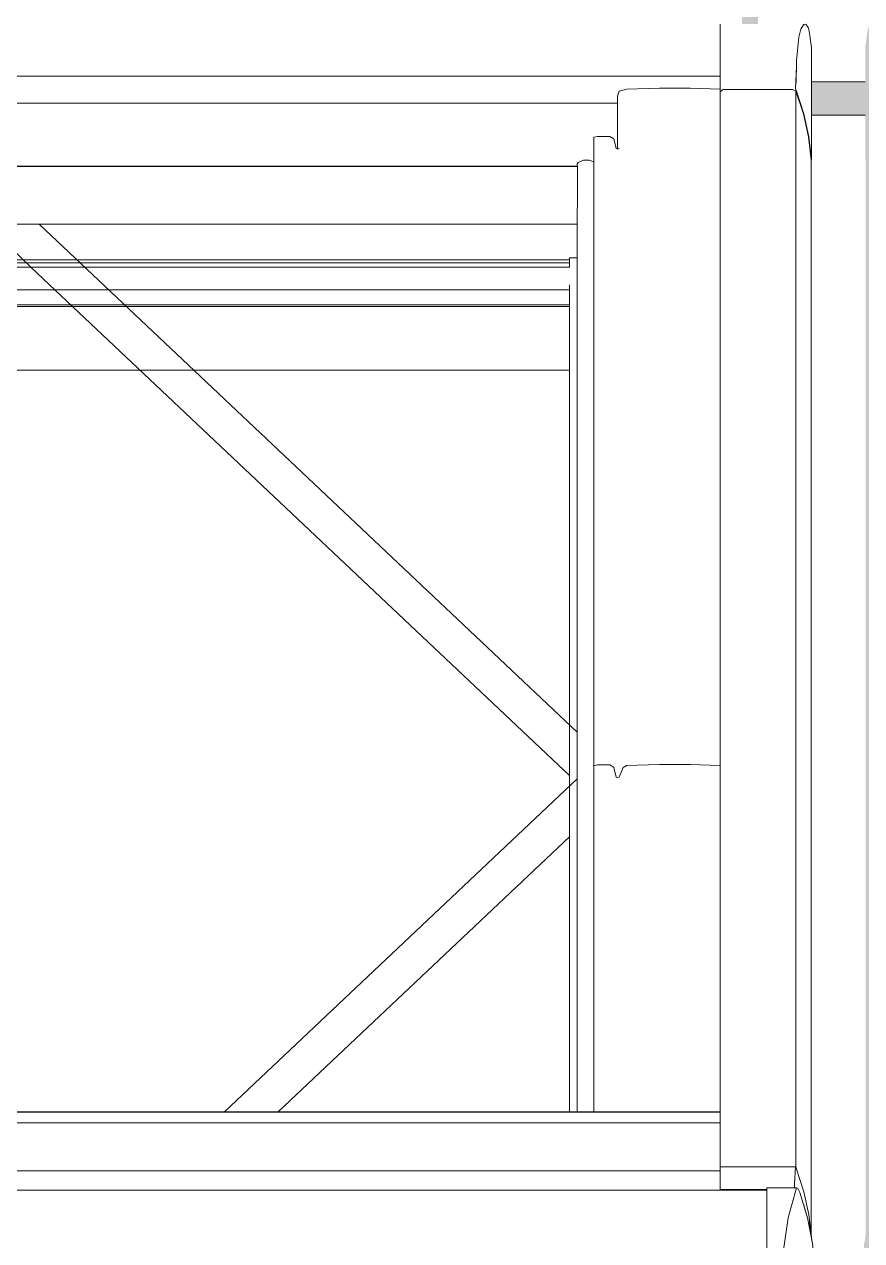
# Model space of a CAD drawing. Header units: metres. Extents: x -208 to 1512, y -277 to 123.
# Drawn here: x 838.967 to 839.411, y -3.63 to -2.984 of the extents above; entities that cross this region are included whole.
import ezdxf

# ---------------------------------------------------------------- set-up
doc = ezdxf.new("R2010")
doc.units = ezdxf.units.M
doc.header["$MEASUREMENT"] = 0
doc.linetypes.add('Wipeout_Contour', pattern=[1, 0, -1])
doc.layers.add('325 Dachfenster', color=7, linetype='Continuous')
doc.layers.add('918 Lageplan Beschriftung.x', color=7, linetype='Continuous')

# ---------------------------------------------------------------- blocks, each defined once
blk = doc.blocks.new('VELUX SlopeRoofBundle[40]_5', base_point=(825.25728, 0))
at = {"color": 254, "linetype": 'Wipeout_Contour', "lineweight": 0, "ltscale": 6711.715811}
blk.add_wipeout([(838.56987, -2.95926), (838.57025, -2.98422), (838.58193, -2.98422), (838.58193, -3.01187), (839.33633, -3.01187), (839.33633, -2.98422), (839.34801, -2.98422), (839.34839, -2.95926)], dxfattribs=at).dxf.layer = '325 Dachfenster'
at = {"color": 254, "linetype": 'Wipeout_Contour', "lineweight": 0, "ltscale": 3357.590188}
blk.add_wipeout([(839.38483, -3.01541), (839.39913, -3.01541), (839.39913, -3.01484), (839.38483, -3.01484)], dxfattribs=at).dxf.layer = '325 Dachfenster'
at = {"color": 254, "linetype": 'Wipeout_Contour', "lineweight": 0, "ltscale": 6715.728384}
blk.add_wipeout([(839.26103, -3.05769), (839.26053, -3.05854), (839.26053, -3.05967), (839.26063, -3.05967), (839.26063, -3.08153), (839.26053, -3.0818), (839.26053, -3.56164), (839.26103, -3.56164)], dxfattribs=at).dxf.layer = '325 Dachfenster'
at = {"color": 254, "linetype": 'Wipeout_Contour', "lineweight": 0, "ltscale": 3357.590595}
blk.add_wipeout([(839.39913, -3.06787), (839.38463, -3.06787), (839.38463, -3.07367), (839.39913, -3.07367)], dxfattribs=at).dxf.layer = '325 Dachfenster'
at = {"color": 254, "linetype": 'Wipeout_Contour', "lineweight": 0, "ltscale": 8396.450182}
blk.add_wipeout([(839.38463, -3.0917), (839.38463, -3.62657), (839.38483, -3.62845), (839.38483, -3.62846), (839.38543, -3.63161), (839.38673, -3.64552), (839.38673, -3.66149), (839.38676, -3.70979), (839.39913, -3.70979), (839.39913, -3.0917)], dxfattribs=at).dxf.layer = '325 Dachfenster'
at = {"color": 254, "linetype": 'Wipeout_Contour', "lineweight": 0, "ltscale": 3357.110446}
blk.add_wipeout([(839.26933, -3.56164), (839.27123, -3.56164), (839.27123, -3.37752), (839.26933, -3.37801)], dxfattribs=at).dxf.layer = '325 Dachfenster'
at = {"color": 254, "linetype": 'Wipeout_Contour', "lineweight": 0, "ltscale": 4196.187371}
blk.add_wipeout([(839.32043, -3.56164), (839.33633, -3.56164), (839.33633, -3.50489), (839.33633, -3.37775), (839.32043, -3.37723)], dxfattribs=at).dxf.layer = '325 Dachfenster'
at = {"color": 254, "linetype": 'Wipeout_Contour', "lineweight": 0, "ltscale": 3357.155893}
blk.add_wipeout([(839.28123, -3.56164), (839.28203, -3.56164), (839.28203, -3.38423), (839.28123, -3.38395)], dxfattribs=at).dxf.layer = '325 Dachfenster'
at = {"color": 254, "linetype": 'Wipeout_Contour', "lineweight": 0, "ltscale": 12590.080723}
blk.add_wipeout([(839.35651, -2.98422), (839.38183, -2.98422), (839.38314, -2.98607), (839.38353, -2.98718), (839.38407, -2.99035), (839.38483, -2.99685), (839.38483, -3.01484), (839.39913, -3.01484), (839.39913, -2.95558), (839.38677, -2.95558), (839.38677, -2.95834), (839.38676, -2.96046), (839.36113, -2.96046), (839.36113, -2.95926), (839.35714, -2.95926)], dxfattribs=at).dxf.layer = '325 Dachfenster'
at = {"color": 254, "linetype": 'Wipeout_Contour', "lineweight": 0, "ltscale": 5877.221234}
blk.add_wipeout([(839.38483, -3.05626), (839.38463, -3.05641), (839.38463, -3.06787), (839.39913, -3.06787), (839.39913, -3.03252), (839.38483, -3.03252), (839.38483, -3.04873)], dxfattribs=at).dxf.layer = '325 Dachfenster'
at = {"color": 254, "linetype": 'Wipeout_Contour', "lineweight": 0, "ltscale": 3357.076588}
blk.add_wipeout([(839.26103, -3.05769), (839.26103, -3.56164), (839.26383, -3.56164), (839.26383, -3.05656)], dxfattribs=at).dxf.layer = '325 Dachfenster'
at = {"color": 254, "linetype": 'Wipeout_Contour', "lineweight": 0, "ltscale": 3357.59077}
blk.add_wipeout([(839.39913, -3.07367), (839.38463, -3.07367), (839.38463, -3.0917), (839.39913, -3.0917)], dxfattribs=at).dxf.layer = '325 Dachfenster'
at = {"color": 254, "linetype": 'Wipeout_Contour', "lineweight": 0, "ltscale": 3357.159092}
blk.add_wipeout([(839.28203, -3.56164), (839.28283, -3.56164), (839.28283, -3.38402), (839.28203, -3.38423)], dxfattribs=at).dxf.layer = '325 Dachfenster'
at = {"color": 254, "linetype": 'Wipeout_Contour', "lineweight": 0, "ltscale": 4197.174787}
blk.add_wipeout([(839.38283, -3.61796), (839.37873, -3.60447), (839.37873, -3.75858), (839.37985, -3.76324), (839.38283, -3.77361)], dxfattribs=at).dxf.layer = '325 Dachfenster'
at = {"color": 254, "linetype": 'Wipeout_Contour', "lineweight": 0, "ltscale": 3357.647388}
blk.add_wipeout([(839.39913, -3.01484), (839.39913, -3.01541), (839.41343, -3.01541), (839.41343, -3.01484)], dxfattribs=at).dxf.layer = '325 Dachfenster'
at = {"color": 254, "linetype": 'Wipeout_Contour', "lineweight": 0, "ltscale": 3357.088376}
blk.add_wipeout([(839.26383, -3.05656), (839.26383, -3.56164), (839.26693, -3.56164), (839.26693, -3.05649)], dxfattribs=at).dxf.layer = '325 Dachfenster'
at = {"color": 254, "linetype": 'Wipeout_Contour', "lineweight": 0, "ltscale": 3357.648595}
blk.add_wipeout([(839.41363, -3.06787), (839.39913, -3.06787), (839.39913, -3.07367), (839.41363, -3.07367)], dxfattribs=at).dxf.layer = '325 Dachfenster'
at = {"color": 254, "linetype": 'Wipeout_Contour', "lineweight": 0, "ltscale": 3355.859899}
blk.add_wipeout([(838.65773, -3.09043), (838.65773, -3.0905), (839.26053, -3.0905), (839.26053, -3.09043)], dxfattribs=at).dxf.layer = '325 Dachfenster'
at = {"color": 254, "linetype": 'Wipeout_Contour', "lineweight": 0, "ltscale": 8391.704901}
blk.add_wipeout([(839.39913, -3.0917), (839.39913, -3.70979), (839.41151, -3.70979), (839.41153, -3.66149), (839.41153, -3.64552), (839.41283, -3.63161), (839.41343, -3.62846), (839.41343, -3.62845), (839.41363, -3.62657), (839.41363, -3.0917)], dxfattribs=at).dxf.layer = '325 Dachfenster'
at = {"color": 254, "linetype": 'Wipeout_Contour', "lineweight": 0, "ltscale": 3357.151766}
blk.add_wipeout([(839.27993, -3.56164), (839.28123, -3.56164), (839.28123, -3.38395), (839.27993, -3.37879)], dxfattribs=at).dxf.layer = '325 Dachfenster'
at = {"color": 254, "linetype": 'Wipeout_Contour', "lineweight": 0, "ltscale": 10071.803958}
blk.add_wipeout([(839.37797, -3.75667), (839.37873, -3.75858), (839.37873, -3.60447), (839.37763, -3.6023), (839.37699, -3.60202), (839.37249, -3.618), (839.3696, -3.63738), (839.36832, -3.65986), (839.36875, -3.68525), (839.37083, -3.71311), (839.37457, -3.74323), (839.37589, -3.74981)], dxfattribs=at).dxf.layer = '325 Dachfenster'
at = {"color": 254, "linetype": 'Wipeout_Contour', "lineweight": 0, "ltscale": 4197.201655}
blk.add_wipeout([(839.38283, -3.61796), (839.38283, -3.77361), (839.38351, -3.77738), (839.38543, -3.78697), (839.38543, -3.63161)], dxfattribs=at).dxf.layer = '325 Dachfenster'
at = {"color": 254, "linetype": 'Wipeout_Contour', "lineweight": 0, "ltscale": 12592.041005}
blk.add_wipeout([(839.39913, -3.01484), (839.41343, -3.01484), (839.41343, -2.99685), (839.4142, -2.99035), (839.41473, -2.98718), (839.41513, -2.98607), (839.41643, -2.98422), (839.44176, -2.98422), (839.44113, -2.95926), (839.43713, -2.95926), (839.43713, -2.96046), (839.4115, -2.96046), (839.4115, -2.95834), (839.4115, -2.95558), (839.39913, -2.95558)], dxfattribs=at).dxf.layer = '325 Dachfenster'
at = {"color": 254, "linetype": 'Wipeout_Contour', "lineweight": 0, "ltscale": 5035.515192}
blk.add_wipeout([(839.39913, -3.03252), (839.39913, -3.06787), (839.41363, -3.06787), (839.41363, -3.05641), (839.41343, -3.05626), (839.41343, -3.03252)], dxfattribs=at).dxf.layer = '325 Dachfenster'
at = {"color": 254, "linetype": 'Wipeout_Contour', "lineweight": 0, "ltscale": 3355.859449}
blk.add_wipeout([(838.65763, -3.05988), (839.26063, -3.05988), (839.26063, -3.05967), (838.65763, -3.05967)], dxfattribs=at).dxf.layer = '325 Dachfenster'
at = {"color": 254, "linetype": 'Wipeout_Contour', "lineweight": 0, "ltscale": 3355.859705}
blk.add_wipeout([(838.65763, -3.07982), (839.26063, -3.07982), (839.26063, -3.0748), (838.65763, -3.0748)], dxfattribs=at).dxf.layer = '325 Dachfenster'
at = {"color": 254, "linetype": 'Wipeout_Contour', "lineweight": 0, "ltscale": 3357.648769}
blk.add_wipeout([(839.41363, -3.07367), (839.39913, -3.07367), (839.39913, -3.0917), (839.41363, -3.0917)], dxfattribs=at).dxf.layer = '325 Dachfenster'
at = {"color": 254, "linetype": 'Wipeout_Contour', "lineweight": 0, "ltscale": 3357.164766}
blk.add_wipeout([(839.28283, -3.56164), (839.28483, -3.56164), (839.28483, -3.37886), (839.28283, -3.38402)], dxfattribs=at).dxf.layer = '325 Dachfenster'
at = {"color": 254, "linetype": 'Wipeout_Contour', "lineweight": 0, "ltscale": 3357.787479}
blk.add_wipeout([(839.36113, -3.60202), (839.36113, -3.618), (839.37249, -3.618), (839.37699, -3.60202)], dxfattribs=at).dxf.layer = '325 Dachfenster'
at = {"color": 254, "linetype": 'Wipeout_Contour', "lineweight": 0, "ltscale": 4196.711834}
blk.add_wipeout([(839.38353, -3.6162), (839.38083, -3.60403), (839.38083, -3.61138), (839.38283, -3.61796), (839.38353, -3.62164)], dxfattribs=at).dxf.layer = '325 Dachfenster'
at = {"color": 254, "linetype": 'Wipeout_Contour', "lineweight": 0, "ltscale": 3355.859528}
blk.add_wipeout([(838.65763, -3.07049), (839.26063, -3.07049), (839.26063, -3.05988), (838.65763, -3.05988)], dxfattribs=at).dxf.layer = '325 Dachfenster'
at = {"color": 254, "linetype": 'Wipeout_Contour', "lineweight": 0, "ltscale": 6711.719212}
blk.add_wipeout([(838.65763, -3.08067), (838.65763, -3.08153), (838.65773, -3.0818), (838.65773, -3.08258), (839.26053, -3.08258), (839.26053, -3.0818), (839.26063, -3.08153), (839.26063, -3.08067)], dxfattribs=at).dxf.layer = '325 Dachfenster'
at = {"color": 254, "linetype": 'Wipeout_Contour', "lineweight": 0, "ltscale": 3357.144864}
blk.add_wipeout([(839.27783, -3.56164), (839.27993, -3.56164), (839.27993, -3.37879), (839.27783, -3.37752)], dxfattribs=at).dxf.layer = '325 Dachfenster'
at = {"color": 254, "linetype": 'Wipeout_Contour', "lineweight": 0, "ltscale": 3357.172261}
blk.add_wipeout([(839.28483, -3.56164), (839.28663, -3.56164), (839.28663, -3.3778), (839.28483, -3.37886)], dxfattribs=at).dxf.layer = '325 Dachfenster'
at = {"color": 254, "linetype": 'Wipeout_Contour', "lineweight": 0, "ltscale": 3357.426461}
blk.add_wipeout([(839.36113, -3.60294), (839.33633, -3.60294), (839.33633, -3.60322), (839.36113, -3.60322)], dxfattribs=at).dxf.layer = '325 Dachfenster'
at = {"color": 254, "linetype": 'Wipeout_Contour', "lineweight": 0, "ltscale": 3357.750866}
blk.add_wipeout([(839.36113, -3.618), (839.36113, -3.63738), (839.3696, -3.63738), (839.37249, -3.618)], dxfattribs=at).dxf.layer = '325 Dachfenster'
at = {"color": 254, "linetype": 'Wipeout_Contour', "lineweight": 0, "ltscale": 3357.570378}
blk.add_wipeout([(839.38483, -3.62845), (839.38353, -3.6162), (839.38353, -3.62164), (839.38483, -3.62846)], dxfattribs=at).dxf.layer = '325 Dachfenster'
at = {"color": 254, "linetype": 'Wipeout_Contour', "lineweight": 0, "ltscale": 3357.15186}
blk.add_wipeout([(839.28203, -3.05055), (839.28123, -3.05027), (839.28123, -3.38395), (839.28203, -3.38423)], dxfattribs=at).dxf.layer = '325 Dachfenster'
at = {"color": 254, "linetype": 'Wipeout_Contour', "lineweight": 0, "ltscale": 3355.859637}
blk.add_wipeout([(838.65763, -3.07049), (838.65763, -3.0748), (839.26063, -3.0748), (839.26063, -3.07049)], dxfattribs=at).dxf.layer = '325 Dachfenster'
at = {"color": 254, "linetype": 'Wipeout_Contour', "lineweight": 0, "ltscale": 3355.85979}
blk.add_wipeout([(838.65773, -3.08258), (838.65773, -3.08364), (839.26053, -3.08364), (839.26053, -3.08258)], dxfattribs=at).dxf.layer = '325 Dachfenster'
at = {"color": 254, "linetype": 'Wipeout_Contour', "lineweight": 0, "ltscale": 3357.127435}
blk.add_wipeout([(839.27783, -3.37752), (839.27123, -3.37752), (839.27123, -3.56164), (839.27783, -3.56164)], dxfattribs=at).dxf.layer = '325 Dachfenster'
at = {"color": 254, "linetype": 'Wipeout_Contour', "lineweight": 0, "ltscale": 3357.211045}
blk.add_wipeout([(839.28663, -3.56164), (839.30423, -3.56164), (839.30423, -3.37723), (839.28663, -3.3778)], dxfattribs=at).dxf.layer = '325 Dachfenster'
at = {"color": 254, "linetype": 'Wipeout_Contour', "lineweight": 0, "ltscale": 5035.942892}
blk.add_wipeout([(839.33633, -3.59999), (839.33633, -3.60294), (839.36113, -3.60294), (839.36113, -3.60202), (839.37593, -3.60202), (839.37593, -3.59999)], dxfattribs=at).dxf.layer = '325 Dachfenster'
at = {"color": 254, "linetype": 'Wipeout_Contour', "lineweight": 0, "ltscale": 5034.978285}
blk.add_wipeout([(839.28203, -3.05055), (839.28203, -3.38423), (839.28283, -3.38402), (839.28283, -3.0503), (839.28273, -3.05033), (839.28273, -3.05036)], dxfattribs=at).dxf.layer = '325 Dachfenster'
at = {"color": 254, "linetype": 'Wipeout_Contour', "lineweight": 0, "ltscale": 3357.099387}
blk.add_wipeout([(839.26693, -3.56164), (839.26933, -3.56164), (839.26933, -3.05731), (839.26693, -3.05649)], dxfattribs=at).dxf.layer = '325 Dachfenster'
at = {"color": 254, "linetype": 'Wipeout_Contour', "lineweight": 0, "ltscale": 3355.859803}
blk.add_wipeout([(838.65773, -3.08364), (838.65773, -3.08428), (839.26053, -3.08428), (839.26053, -3.08364)], dxfattribs=at).dxf.layer = '325 Dachfenster'
at = {"color": 254, "linetype": 'Wipeout_Contour', "lineweight": 0, "ltscale": 3357.278631}
blk.add_wipeout([(839.30423, -3.37723), (839.30423, -3.56164), (839.32043, -3.56164), (839.32043, -3.37723)], dxfattribs=at).dxf.layer = '325 Dachfenster'
at = {"color": 254, "linetype": 'Wipeout_Contour', "lineweight": 0, "ltscale": 5876.491369}
blk.add_wipeout([(839.37683, -3.59208), (839.37683, -3.60202), (839.37699, -3.60202), (839.37763, -3.6023), (839.37873, -3.60447), (839.38083, -3.61138), (839.38083, -3.60403)], dxfattribs=at).dxf.layer = '325 Dachfenster'
at = {"color": 254, "linetype": 'Wipeout_Contour', "lineweight": 0, "ltscale": 3355.868221}
blk.add_wipeout([(838.55713, -3.60322), (838.55713, -3.61935), (839.36113, -3.61935), (839.36113, -3.60322)], dxfattribs=at).dxf.layer = '325 Dachfenster'
at = {"color": 254, "linetype": 'Wipeout_Contour', "lineweight": 0, "ltscale": 3357.106362}
blk.add_wipeout([(839.27123, -3.04383), (839.26933, -3.04433), (839.26933, -3.37801), (839.27123, -3.37752)], dxfattribs=at).dxf.layer = '325 Dachfenster'
at = {"color": 254, "linetype": 'Wipeout_Contour', "lineweight": 0, "ltscale": 3357.160602}
blk.add_wipeout([(839.28283, -3.0503), (839.28283, -3.38402), (839.28483, -3.37886), (839.28483, -3.04514)], dxfattribs=at).dxf.layer = '325 Dachfenster'
at = {"color": 254, "linetype": 'Wipeout_Contour', "lineweight": 0, "ltscale": 4197.302909}
blk.add_wipeout([(839.38463, -3.05626), (839.38333, -3.04401), (839.38333, -3.6153), (839.38353, -3.6162), (839.38463, -3.62657)], dxfattribs=at).dxf.layer = '325 Dachfenster'
at = {"color": 254, "linetype": 'Wipeout_Contour', "lineweight": 0, "ltscale": 3355.859748}
blk.add_wipeout([(838.65763, -3.07982), (838.65763, -3.08067), (839.26063, -3.08067), (839.26063, -3.07982)], dxfattribs=at).dxf.layer = '325 Dachfenster'
at = {"color": 254, "linetype": 'Wipeout_Contour', "lineweight": 0, "ltscale": 3355.859858}
blk.add_wipeout([(838.65773, -3.09043), (839.26053, -3.09043), (839.26053, -3.08499), (838.65773, -3.08499)], dxfattribs=at).dxf.layer = '325 Dachfenster'
at = {"color": 254, "linetype": 'Wipeout_Contour', "lineweight": 0, "ltscale": 5036.398671}
blk.add_wipeout([(839.37593, -3.59999), (839.37593, -3.60202), (839.37683, -3.60202), (839.37683, -3.59208), (839.37638, -3.5909), (839.3763, -3.59082)], dxfattribs=at).dxf.layer = '325 Dachfenster'
at = {"color": 254, "linetype": 'Wipeout_Contour', "lineweight": 0, "ltscale": 3355.868544}
blk.add_wipeout([(838.55713, -3.61935), (838.55713, -3.64056), (839.36113, -3.64056), (839.36113, -3.61935)], dxfattribs=at).dxf.layer = '325 Dachfenster'
at = {"layer": '325 Dachfenster', "linetype": 'Continuous', "lineweight": 0, "flags": 128}
blk.add_lwpolyline([(839.38483, -3.62846), (839.38483, -3.62845)], dxfattribs=at)
at = {"color": 254, "linetype": 'Wipeout_Contour', "lineweight": 0, "ltscale": 4197.371715}
blk.add_wipeout([(839.38333, -3.04401), (839.38063, -3.03184), (839.38063, -3.60344), (839.38083, -3.60403), (839.38333, -3.6153)], dxfattribs=at).dxf.layer = '325 Dachfenster'
at = {"color": 254, "linetype": 'Wipeout_Contour', "lineweight": 0, "ltscale": 3357.147601}
blk.add_wipeout([(839.27993, -3.0451), (839.27993, -3.37879), (839.28123, -3.38395), (839.28123, -3.05027)], dxfattribs=at).dxf.layer = '325 Dachfenster'
at = {"color": 254, "linetype": 'Wipeout_Contour', "lineweight": 0, "ltscale": 3357.206957}
blk.add_wipeout([(839.28663, -3.04408), (839.28663, -3.3778), (839.30423, -3.37723), (839.30423, -3.04351)], dxfattribs=at).dxf.layer = '325 Dachfenster'
at = {"color": 254, "linetype": 'Wipeout_Contour', "lineweight": 0, "ltscale": 3355.859813}
blk.add_wipeout([(838.65773, -3.08499), (839.26053, -3.08499), (839.26053, -3.08428), (838.65773, -3.08428)], dxfattribs=at).dxf.layer = '325 Dachfenster'
at = {"color": 254, "linetype": 'Wipeout_Contour', "lineweight": 0, "ltscale": 2517.012631}
blk.add_wipeout([(839.26053, -3.0905), (838.97501, -3.0905), (839.26053, -3.36016)], dxfattribs=at).dxf.layer = '325 Dachfenster'
at = {"color": 254, "linetype": 'Wipeout_Contour', "lineweight": 0, "ltscale": 3357.465446}
blk.add_wipeout([(839.33633, -3.59082), (839.33633, -3.59999), (839.37593, -3.59999), (839.3763, -3.59082)], dxfattribs=at).dxf.layer = '325 Dachfenster'
at = {"layer": '325 Dachfenster', "linetype": 'Continuous', "lineweight": 0, "flags": 128}
for points in [[(839.28123, -3.38395), (839.28203, -3.38423)], [(839.28203, -3.38423), (839.28283, -3.38402)], [(839.36113, -3.82879), (839.36113, -3.82144), (839.36113, -3.81267), (839.36113, -3.80235), (839.36113, -3.79054), (839.36113, -3.77738), (839.36113, -3.76324), (839.36113, -3.75667), (839.36113, -3.74981), (839.36113, -3.74323), (839.36113, -3.71311), (839.36113, -3.68525), (839.36113, -3.65986), (839.36113, -3.63738), (839.36113, -3.618), (839.36113, -3.60202)]]:
    blk.add_lwpolyline(points, dxfattribs=at)
at = {"color": 254, "linetype": 'Wipeout_Contour', "lineweight": 0, "ltscale": 3357.375562}
blk.add_wipeout([(839.33633, -3.59082), (839.33803, -3.59082), (839.33803, -3.01893), (839.33633, -3.02019)], dxfattribs=at).dxf.layer = '325 Dachfenster'
at = {"color": 254, "linetype": 'Wipeout_Contour', "lineweight": 0, "ltscale": 5035.627194}
blk.add_wipeout([(839.37663, -3.01989), (839.37483, -3.01893), (839.37483, -3.59082), (839.3763, -3.59082), (839.37638, -3.5909), (839.37663, -3.59156)], dxfattribs=at).dxf.layer = '325 Dachfenster'
at = {"color": 254, "linetype": 'Wipeout_Contour', "lineweight": 0, "ltscale": 3357.123363}
blk.add_wipeout([(839.27123, -3.04383), (839.27123, -3.37752), (839.27783, -3.37752), (839.27783, -3.04383)], dxfattribs=at).dxf.layer = '325 Dachfenster'
at = {"color": 254, "linetype": 'Wipeout_Contour', "lineweight": 0, "ltscale": 3357.168168}
blk.add_wipeout([(839.28483, -3.04514), (839.28483, -3.37886), (839.28663, -3.3778), (839.28663, -3.04408)], dxfattribs=at).dxf.layer = '325 Dachfenster'
at = {"color": 254, "linetype": 'Wipeout_Contour', "lineweight": 0, "ltscale": 3357.274555}
blk.add_wipeout([(839.30423, -3.37723), (839.32043, -3.37723), (839.32043, -3.04351), (839.30423, -3.04351)], dxfattribs=at).dxf.layer = '325 Dachfenster'
at = {"color": 254, "linetype": 'Wipeout_Contour', "lineweight": 0, "ltscale": 3355.867985}
blk.add_wipeout([(838.58193, -3.59875), (839.33633, -3.59875), (839.33633, -3.59644), (838.58193, -3.59644)], dxfattribs=at).dxf.layer = '325 Dachfenster'
at = {"layer": '325 Dachfenster', "linetype": 'Continuous', "lineweight": 0, "flags": 128}
blk.add_lwpolyline([(839.28483, -3.37886), (839.28663, -3.3778)], dxfattribs=at)
at = {"color": 254, "linetype": 'Wipeout_Contour', "lineweight": 0, "ltscale": 4197.378142}
blk.add_wipeout([(839.37663, -3.01989), (839.37663, -3.59156), (839.37683, -3.59208), (839.38063, -3.60344), (839.38063, -3.03184)], dxfattribs=at).dxf.layer = '325 Dachfenster'
at = {"color": 254, "linetype": 'Wipeout_Contour', "lineweight": 0, "ltscale": 3357.140765}
blk.add_wipeout([(839.27783, -3.04383), (839.27783, -3.37752), (839.27993, -3.37879), (839.27993, -3.0451)], dxfattribs=at).dxf.layer = '325 Dachfenster'
at = {"color": 254, "linetype": 'Wipeout_Contour', "lineweight": 0, "ltscale": 3355.867949}
blk.add_wipeout([(838.58193, -3.59448), (838.58193, -3.59644), (839.33633, -3.59644), (839.33633, -3.59448)], dxfattribs=at).dxf.layer = '325 Dachfenster'
at = {"color": 254, "linetype": 'Wipeout_Contour', "lineweight": 0, "ltscale": 3355.868067}
blk.add_wipeout([(838.58193, -3.6015), (838.58193, -3.60322), (839.33633, -3.60322), (839.33633, -3.6015)], dxfattribs=at).dxf.layer = '325 Dachfenster'
at = {"layer": '325 Dachfenster', "linetype": 'Continuous', "lineweight": 0, "flags": 128}
for points in [[(839.26933, -3.37801), (839.27123, -3.37752), (839.27783, -3.37752)], [(839.27783, -3.37752), (839.27993, -3.37879)], [(839.27993, -3.37879), (839.28123, -3.38395)], [(839.28283, -3.38402), (839.28483, -3.37886)], [(839.37699, -3.60202), (839.36113, -3.60202)], [(839.38676, -3.82879), (839.38676, -3.82144), (839.38675, -3.81267), (839.38674, -3.80235), (839.38673, -3.79916), (839.38578, -3.79054), (839.38543, -3.78697), (839.38351, -3.77738), (839.38283, -3.77361), (839.37985, -3.76324), (839.37873, -3.75858), (839.37797, -3.75667), (839.37589, -3.74981), (839.37457, -3.74323), (839.37083, -3.71311), (839.36875, -3.68525), (839.36832, -3.65986), (839.3696, -3.63738), (839.37249, -3.618), (839.37699, -3.60202)], [(839.37699, -3.60202), (839.37763, -3.6023)], [(839.37763, -3.6023), (839.37873, -3.60447), (839.38283, -3.61796), (839.38543, -3.63161), (839.38673, -3.64552), (839.38673, -3.64685)]]:
    blk.add_lwpolyline(points, dxfattribs=at)
at = {"color": 254, "linetype": 'Wipeout_Contour', "lineweight": 0, "ltscale": 5036.098462}
blk.add_wipeout([(839.38183, -2.98422), (839.38083, -2.98451), (839.38083, -3.03184), (839.38353, -3.04401), (839.38353, -2.98718), (839.38314, -2.98607)], dxfattribs=at).dxf.layer = '325 Dachfenster'
at = {"color": 254, "linetype": 'Wipeout_Contour', "lineweight": 0, "ltscale": 3357.45255}
blk.add_wipeout([(839.33803, -3.01893), (839.33803, -3.59082), (839.37483, -3.59082), (839.37483, -3.01893)], dxfattribs=at).dxf.layer = '325 Dachfenster'
at = {"color": 254, "linetype": 'Wipeout_Contour', "lineweight": 0, "ltscale": 5874.553835}
blk.add_wipeout([(839.28183, -3.05048), (839.28203, -3.05055), (839.28273, -3.05036), (839.28273, -3.05033), (839.2828, -3.05031), (839.28283, -3.05023), (839.28183, -3.02258)], dxfattribs=at).dxf.layer = '325 Dachfenster'
at = {"color": 254, "linetype": 'Wipeout_Contour', "lineweight": 0, "ltscale": 3355.868029}
blk.add_wipeout([(838.58193, -3.59875), (838.58193, -3.6015), (839.33633, -3.6015), (839.33633, -3.59875)], dxfattribs=at).dxf.layer = '325 Dachfenster'
at = {"layer": '325 Dachfenster', "linetype": 'Continuous', "lineweight": 0, "flags": 128}
for points in [[(839.3763, -3.59082), (839.37593, -3.59999), (839.37593, -3.60202)], [(839.3763, -3.59082), (839.37638, -3.5909)], [(839.37638, -3.5909), (839.37683, -3.59208), (839.38083, -3.60403), (839.38353, -3.6162), (839.38483, -3.62845)], [(838.55713, -3.60322), (839.36113, -3.60322)], [(839.33633, -3.60322), (839.33633, -3.60294)], [(839.33633, -3.60294), (839.36113, -3.60294)]]:
    blk.add_lwpolyline(points, dxfattribs=at)
at = {"color": 254, "linetype": 'Wipeout_Contour', "lineweight": 0, "ltscale": 6715.205316}
blk.add_wipeout([(839.37683, -3.01989), (839.38083, -3.03184), (839.38083, -2.98451), (839.38054, -2.98457), (839.37913, -2.98692), (839.37817, -2.99113), (839.37696, -3.00365), (839.37683, -3.00685)], dxfattribs=at).dxf.layer = '325 Dachfenster'
at = {"color": 254, "linetype": 'Wipeout_Contour', "lineweight": 0, "ltscale": 3357.485468}
blk.add_wipeout([(839.28284, -3.01991), (839.28183, -3.02258), (839.28283, -3.05023), (839.28483, -3.04514)], dxfattribs=at).dxf.layer = '325 Dachfenster'
at = {"color": 254, "linetype": 'Wipeout_Contour', "lineweight": 0, "ltscale": 3357.338756}
blk.add_wipeout([(839.32043, -3.04351), (839.32043, -3.37723), (839.33633, -3.37775), (839.33633, -3.04403)], dxfattribs=at).dxf.layer = '325 Dachfenster'
at = {"color": 254, "linetype": 'Wipeout_Contour', "lineweight": 0, "ltscale": 3355.867423}
blk.add_wipeout([(838.58193, -3.56177), (838.58193, -3.56751), (839.33633, -3.56751), (839.33633, -3.56177)], dxfattribs=at).dxf.layer = '325 Dachfenster'
at = {"color": 254, "linetype": 'Wipeout_Contour', "lineweight": 0, "ltscale": 3355.86776}
blk.add_wipeout([(839.33633, -3.58259), (838.58193, -3.58259), (838.58193, -3.58631), (839.33633, -3.58631)], dxfattribs=at).dxf.layer = '325 Dachfenster'
at = {"color": 254, "linetype": 'Wipeout_Contour', "lineweight": 0, "ltscale": 3355.867898}
blk.add_wipeout([(839.33633, -3.59202), (838.58193, -3.59202), (838.58193, -3.59296), (839.33633, -3.59296)], dxfattribs=at).dxf.layer = '325 Dachfenster'
at = {"layer": '325 Dachfenster', "linetype": 'Continuous', "lineweight": 0, "flags": 128}
blk.add_lwpolyline([(839.28663, -3.3778), (839.30423, -3.37723), (839.32043, -3.37723), (839.33633, -3.37775)], dxfattribs=at)
at = {"color": 254, "linetype": 'Wipeout_Contour', "lineweight": 0, "ltscale": 3357.478713}
blk.add_wipeout([(839.33633, -3.00365), (839.37696, -3.00365), (839.37817, -2.99113), (839.33633, -2.99113)], dxfattribs=at).dxf.layer = '325 Dachfenster'
at = {"color": 254, "linetype": 'Wipeout_Contour', "lineweight": 0, "ltscale": 2517.846533}
blk.add_wipeout([(839.28283, -3.01983), (839.28483, -3.04514), (839.28663, -3.04408)], dxfattribs=at).dxf.layer = '325 Dachfenster'
at = {"color": 254, "linetype": 'Wipeout_Contour', "lineweight": 0, "ltscale": 3355.867373}
blk.add_wipeout([(838.58193, -3.56164), (838.58193, -3.56177), (839.33633, -3.56177), (839.33633, -3.56164)], dxfattribs=at).dxf.layer = '325 Dachfenster'
at = {"color": 254, "linetype": 'Wipeout_Contour', "lineweight": 0, "ltscale": 3355.867484}
blk.add_wipeout([(838.58193, -3.56751), (838.58193, -3.56903), (839.33633, -3.56903), (839.33633, -3.56751)], dxfattribs=at).dxf.layer = '325 Dachfenster'
at = {"color": 254, "linetype": 'Wipeout_Contour', "lineweight": 0, "ltscale": 3355.867873}
blk.add_wipeout([(839.33633, -3.59078), (838.58193, -3.59078), (838.58193, -3.59128), (839.33633, -3.59128)], dxfattribs=at).dxf.layer = '325 Dachfenster'
at = {"color": 254, "linetype": 'Wipeout_Contour', "lineweight": 0, "ltscale": 3357.474346}
blk.add_wipeout([(839.33633, -2.98692), (839.33633, -2.99113), (839.37817, -2.99113), (839.37913, -2.98692)], dxfattribs=at).dxf.layer = '325 Dachfenster'
at = {"color": 254, "linetype": 'Wipeout_Contour', "lineweight": 0, "ltscale": 2517.369475}
blk.add_wipeout([(839.28283, -3.01983), (839.28183, -3.02258), (839.28284, -3.01991)], dxfattribs=at).dxf.layer = '325 Dachfenster'
at = {"color": 254, "linetype": 'Wipeout_Contour', "lineweight": 0, "ltscale": 2517.118869}
blk.add_wipeout([(839.26053, -3.3849), (839.07339, -3.56164), (839.26053, -3.56164)], dxfattribs=at).dxf.layer = '325 Dachfenster'
at = {"color": 254, "linetype": 'Wipeout_Contour', "lineweight": 0, "ltscale": 3355.86755}
blk.add_wipeout([(839.33633, -3.57098), (838.58193, -3.57098), (838.58193, -3.57329), (839.33633, -3.57329)], dxfattribs=at).dxf.layer = '325 Dachfenster'
at = {"color": 254, "linetype": 'Wipeout_Contour', "lineweight": 0, "ltscale": 3355.867919}
blk.add_wipeout([(838.58193, -3.59296), (838.58193, -3.59448), (839.33633, -3.59448), (839.33633, -3.59296)], dxfattribs=at).dxf.layer = '325 Dachfenster'
at = {"color": 254, "linetype": 'Wipeout_Contour', "lineweight": 0, "ltscale": 4196.394645}
blk.add_wipeout([(839.38183, -2.98422), (839.33633, -2.98422), (839.33633, -2.98457), (839.38054, -2.98457), (839.38083, -2.98451)], dxfattribs=at).dxf.layer = '325 Dachfenster'
at = {"color": 254, "linetype": 'Wipeout_Contour', "lineweight": 0, "ltscale": 2517.371246}
blk.add_wipeout([(839.28663, -3.01876), (839.28283, -3.01983), (839.28663, -3.04408)], dxfattribs=at).dxf.layer = '325 Dachfenster'
at = {"color": 254, "linetype": 'Wipeout_Contour', "lineweight": 0, "ltscale": 6711.729191}
blk.add_wipeout([(838.65773, -3.3849), (838.84487, -3.56164), (839.07339, -3.56164), (839.26053, -3.3849), (839.26053, -3.36016), (838.97501, -3.0905), (838.94326, -3.0905), (838.65773, -3.36016)], dxfattribs=at).dxf.layer = '325 Dachfenster'
at = {"color": 254, "linetype": 'Wipeout_Contour', "lineweight": 0, "ltscale": 3355.867593}
blk.add_wipeout([(838.58193, -3.57329), (838.58193, -3.57605), (839.33633, -3.57605), (839.33633, -3.57329)], dxfattribs=at).dxf.layer = '325 Dachfenster'
at = {"color": 254, "linetype": 'Wipeout_Contour', "lineweight": 0, "ltscale": 3355.867825}
blk.add_wipeout([(838.58193, -3.58631), (838.58193, -3.5902), (839.33633, -3.5902), (839.33633, -3.58631)], dxfattribs=at).dxf.layer = '325 Dachfenster'
at = {"layer": '325 Dachfenster', "linetype": 'Continuous', "lineweight": 0, "flags": 128}
for points in [[(839.26053, -3.0818), (839.26053, -3.56164)], [(838.65773, -3.09043), (839.26053, -3.09043)], [(838.65773, -3.0905), (839.26053, -3.0905)], [(838.97501, -3.0905), (839.26053, -3.36016)], [(838.95913, -3.10238), (838.97059, -3.1132), (838.98032, -3.12239), (839.25657, -3.38328)], [(838.66183, -3.10931), (839.25643, -3.10931)], [(838.66183, -3.11101), (839.25643, -3.11101)], [(839.25663, -3.10825), (839.25643, -3.10846)], [(839.25643, -3.10846), (839.25643, -3.1132)], [(839.26053, -3.10825), (839.25663, -3.10825)], [(838.6617, -3.1132), (839.25657, -3.1132)], [(839.25643, -3.12267), (839.25643, -3.56164)], [(838.66183, -3.12522), (839.25643, -3.12522)], [(838.66183, -3.13335), (839.25643, -3.13335)], [(838.66183, -3.13413), (839.25643, -3.13413)], [(838.66183, -3.16786), (839.25643, -3.16786)], [(839.07339, -3.56164), (839.26053, -3.3849)], [(839.10184, -3.56164), (839.25657, -3.41552)], [(839.33633, -3.56164), (838.58193, -3.56164)]]:
    blk.add_lwpolyline(points, dxfattribs=at)
at = {"color": 254, "linetype": 'Wipeout_Contour', "lineweight": 0, "ltscale": 3357.486008}
blk.add_wipeout([(839.33633, -2.98692), (839.37913, -2.98692), (839.38054, -2.98457), (839.33633, -2.98457)], dxfattribs=at).dxf.layer = '325 Dachfenster'
at = {"color": 254, "linetype": 'Wipeout_Contour', "lineweight": 0, "ltscale": 3357.204196}
blk.add_wipeout([(839.30423, -3.0182), (839.28663, -3.01876), (839.28663, -3.04408), (839.30423, -3.04351)], dxfattribs=at).dxf.layer = '325 Dachfenster'
at = {"color": 254, "linetype": 'Wipeout_Contour', "lineweight": 0, "ltscale": 3355.858962}
blk.add_wipeout([(838.63643, -3.02615), (838.63643, -3.02622), (839.28183, -3.02622), (839.28183, -3.02615)], dxfattribs=at).dxf.layer = '325 Dachfenster'
at = {"color": 254, "linetype": 'Wipeout_Contour', "lineweight": 0, "ltscale": 3355.867514}
blk.add_wipeout([(839.33633, -3.56903), (838.58193, -3.56903), (838.58193, -3.57098), (839.33633, -3.57098)], dxfattribs=at).dxf.layer = '325 Dachfenster'
at = {"color": 254, "linetype": 'Wipeout_Contour', "lineweight": 0, "ltscale": 3355.867699}
blk.add_wipeout([(838.58193, -3.58259), (839.33633, -3.58259), (839.33633, -3.5791), (838.58193, -3.5791)], dxfattribs=at).dxf.layer = '325 Dachfenster'
at = {"color": 254, "linetype": 'Wipeout_Contour', "lineweight": 0, "ltscale": 3355.867881}
blk.add_wipeout([(838.58193, -3.59169), (839.33633, -3.59169), (839.33633, -3.59128), (838.58193, -3.59128)], dxfattribs=at).dxf.layer = '325 Dachfenster'
at = {"layer": '325 Dachfenster', "linetype": 'Continuous', "lineweight": 0, "flags": 128}
blk.add_lwpolyline([(839.33633, -3.56751), (838.58193, -3.56751)], dxfattribs=at)
at = {"color": 254, "linetype": 'Wipeout_Contour', "lineweight": 0, "ltscale": 3357.271818}
blk.add_wipeout([(839.30423, -3.04351), (839.32043, -3.04351), (839.32043, -3.0182), (839.30423, -3.0182)], dxfattribs=at).dxf.layer = '325 Dachfenster'
at = {"color": 254, "linetype": 'Wipeout_Contour', "lineweight": 0, "ltscale": 3355.859049}
blk.add_wipeout([(838.63643, -3.02622), (838.63643, -3.03818), (839.28183, -3.03818), (839.28183, -3.02622)], dxfattribs=at).dxf.layer = '325 Dachfenster'
at = {"color": 254, "linetype": 'Wipeout_Contour', "lineweight": 0, "ltscale": 3355.867643}
blk.add_wipeout([(838.58193, -3.5791), (839.33633, -3.5791), (839.33633, -3.57605), (838.58193, -3.57605)], dxfattribs=at).dxf.layer = '325 Dachfenster'
at = {"color": 254, "linetype": 'Wipeout_Contour', "lineweight": 0, "ltscale": 3355.867887}
blk.add_wipeout([(838.58193, -3.59202), (839.33633, -3.59202), (839.33633, -3.59169), (838.58193, -3.59169)], dxfattribs=at).dxf.layer = '325 Dachfenster'
at = {"color": 254, "linetype": 'Wipeout_Contour', "lineweight": 0, "ltscale": 3357.335998}
blk.add_wipeout([(839.32043, -3.04351), (839.33633, -3.04403), (839.33633, -3.01871), (839.32043, -3.0182)], dxfattribs=at).dxf.layer = '325 Dachfenster'
at = {"color": 254, "linetype": 'Wipeout_Contour', "lineweight": 0, "ltscale": 13423.438056}
blk.add_wipeout([(838.63643, -3.03818), (838.63643, -3.05048), (838.63703, -3.05027), (838.63833, -3.04511), (838.64043, -3.04383), (838.64703, -3.04383), (838.64893, -3.04433), (838.64893, -3.05274), (839.26933, -3.05274), (839.26933, -3.04433), (839.27123, -3.04383), (839.27783, -3.04383), (839.27993, -3.0451), (839.28123, -3.05027), (839.28183, -3.05048), (839.28183, -3.03818)], dxfattribs=at).dxf.layer = '325 Dachfenster'
at = {"color": 254, "linetype": 'Wipeout_Contour', "lineweight": 0, "ltscale": 3355.867866}
blk.add_wipeout([(838.58193, -3.59071), (839.33633, -3.59071), (839.33633, -3.59055), (838.58193, -3.59055)], dxfattribs=at).dxf.layer = '325 Dachfenster'
at = {"layer": '325 Dachfenster', "linetype": 'Continuous', "lineweight": 0, "flags": 128}
blk.add_lwpolyline([(839.26933, -3.04433), (839.27123, -3.04383), (839.27783, -3.04383)], dxfattribs=at)
at = {"color": 254, "linetype": 'Wipeout_Contour', "lineweight": 0, "ltscale": 13423.434867}
blk.add_wipeout([(839.33633, -3.01187), (838.58193, -3.01187), (838.58193, -3.01871), (838.59783, -3.0182), (838.61403, -3.0182), (838.63163, -3.01876), (838.63543, -3.01983), (838.63643, -3.02258), (838.63643, -3.02615), (839.28183, -3.02615), (839.28183, -3.02258), (839.28283, -3.01983), (839.28663, -3.01876), (839.30423, -3.0182), (839.32043, -3.0182), (839.33633, -3.01871)], dxfattribs=at).dxf.layer = '325 Dachfenster'
at = {"color": 254, "linetype": 'Wipeout_Contour', "lineweight": 0, "ltscale": 3358.131636}
blk.add_wipeout([(839.2828, -3.05031), (839.28283, -3.0503), (839.28483, -3.04514), (839.28283, -3.05023)], dxfattribs=at).dxf.layer = '325 Dachfenster'
at = {"color": 254, "linetype": 'Wipeout_Contour', "lineweight": 0, "ltscale": 11745.512509}
blk.add_wipeout([(839.26933, -3.05274), (838.64893, -3.05274), (838.64893, -3.05731), (838.65133, -3.05649), (838.65443, -3.05656), (838.65723, -3.05769), (838.65773, -3.05854), (838.65773, -3.05967), (839.26053, -3.05967), (839.26053, -3.05854), (839.26103, -3.05769), (839.26383, -3.05656), (839.26693, -3.05649), (839.26933, -3.05731)], dxfattribs=at).dxf.layer = '325 Dachfenster'
at = {"color": 254, "linetype": 'Wipeout_Contour', "lineweight": 0, "ltscale": 3355.867868}
blk.add_wipeout([(838.58193, -3.59071), (838.58193, -3.59078), (839.33633, -3.59078), (839.33633, -3.59071)], dxfattribs=at).dxf.layer = '325 Dachfenster'
at = {"layer": '325 Dachfenster', "linetype": 'Continuous', "lineweight": 0, "flags": 128}
for points in [[(839.28183, -3.02258), (839.28283, -3.01983)], [(838.63643, -3.02615), (839.28183, -3.02615)], [(839.28183, -3.05048), (839.28183, -3.02258)], [(839.26933, -3.04433), (839.26933, -3.37801), (839.26933, -3.56164)], [(839.27783, -3.04383), (839.27993, -3.0451)], [(839.27993, -3.0451), (839.28123, -3.05027)], [(839.28123, -3.05027), (839.28203, -3.05055)], [(839.28203, -3.05055), (839.28273, -3.05036)], [(839.28273, -3.05036), (839.28273, -3.05033)], [(839.2828, -3.05031), (839.28283, -3.05023)], [(838.65763, -3.05967), (839.26063, -3.05967)], [(839.26053, -3.05854), (839.26103, -3.05769)], [(839.26053, -3.05854), (839.26053, -3.05967)], [(839.26063, -3.05988), (839.26063, -3.05967)], [(839.26063, -3.08153), (839.26063, -3.08067), (839.26063, -3.07982), (839.26063, -3.0748), (839.26063, -3.07049), (839.26063, -3.05988)], [(839.26103, -3.05769), (839.26383, -3.05656)], [(839.26383, -3.05656), (839.26693, -3.05649)], [(839.26693, -3.05649), (839.26933, -3.05731)]]:
    blk.add_lwpolyline(points, dxfattribs=at)
at = {"color": 254, "linetype": 'Wipeout_Contour', "lineweight": 0, "ltscale": 11748.183235}
blk.add_wipeout([(839.37641, -3.01879), (839.33633, -3.01879), (839.33633, -3.02019), (839.33803, -3.01893), (839.37483, -3.01893), (839.37663, -3.01989), (839.38063, -3.03184), (839.38333, -3.04401), (839.38463, -3.05626), (839.38463, -3.05641), (839.38483, -3.05626), (839.38353, -3.04401), (839.38083, -3.03184), (839.37683, -3.01989)], dxfattribs=at).dxf.layer = '325 Dachfenster'
at = {"color": 254, "linetype": 'Wipeout_Contour', "lineweight": 0, "ltscale": 3355.867862}
blk.add_wipeout([(839.33633, -3.5902), (838.58193, -3.5902), (838.58193, -3.59055), (839.33633, -3.59055)], dxfattribs=at).dxf.layer = '325 Dachfenster'
at = {"layer": '325 Dachfenster', "linetype": 'Continuous', "lineweight": 0, "flags": 128}
for points in [[(839.33633, -3.59296), (838.58193, -3.59296)], [(839.33633, -3.60294), (839.33633, -3.59999), (839.33633, -3.59082)], [(839.3763, -3.59082), (839.33633, -3.59082)]]:
    blk.add_lwpolyline(points, dxfattribs=at)
at = {"color": 254, "linetype": 'Wipeout_Contour', "lineweight": 0, "ltscale": 4197.037042}
blk.add_wipeout([(839.38353, -3.04401), (839.38483, -3.05626), (839.38483, -2.99685), (839.38407, -2.99035), (839.38353, -2.98718)], dxfattribs=at).dxf.layer = '325 Dachfenster'
at = {"color": 254, "linetype": 'Wipeout_Contour', "lineweight": 0, "ltscale": 4196.34795}
blk.add_wipeout([(839.33633, -3.01836), (839.37633, -3.01836), (839.37683, -3.00685), (839.37696, -3.00365), (839.33633, -3.00365)], dxfattribs=at).dxf.layer = '325 Dachfenster'
at = {"layer": '325 Dachfenster', "linetype": 'Continuous', "lineweight": 0, "flags": 128}
for points in [[(839.38483, -3.05626), (839.38483, -2.99685)], [(838.58193, -3.01187), (839.33633, -3.01187)], [(839.41343, -3.01484), (839.39913, -3.01484), (839.38483, -3.01484)], [(839.41343, -3.03252), (839.39913, -3.03252), (839.38483, -3.03252)], [(839.38463, -3.05626), (839.38463, -3.62657)], [(839.38463, -3.05641), (839.38483, -3.05626)]]:
    blk.add_lwpolyline(points, dxfattribs=at)
at = {"color": 254, "linetype": 'Wipeout_Contour', "lineweight": 0, "ltscale": 3357.449817}
blk.add_wipeout([(839.33633, -3.01879), (839.37641, -3.01879), (839.37633, -3.01836), (839.33633, -3.01836)], dxfattribs=at).dxf.layer = '325 Dachfenster'
at = {"layer": '325 Dachfenster', "linetype": 'Continuous', "lineweight": 0, "flags": 128}
for points in [[(839.33633, -3.01836), (839.33633, -3.00365), (839.33633, -2.99113), (839.33633, -2.98692), (839.33633, -2.98457), (839.33633, -2.98422)], [(839.28283, -3.01983), (839.28663, -3.01876), (839.30423, -3.0182), (839.32043, -3.0182), (839.33633, -3.01871)], [(839.33633, -3.01879), (839.33633, -3.01836)], [(839.33633, -3.02019), (839.33633, -3.01879)], [(839.33803, -3.01893), (839.33633, -3.02019)], [(839.33633, -3.02019), (839.33633, -3.59082)]]:
    blk.add_lwpolyline(points, dxfattribs=at)
at = {"color": 254, "linetype": 'Wipeout_Contour', "lineweight": 0, "ltscale": 3357.36476}
blk.add_wipeout([(839.37641, -3.01879), (839.37683, -3.01989), (839.37683, -3.00685), (839.37633, -3.01836)], dxfattribs=at).dxf.layer = '325 Dachfenster'
at = {"layer": '325 Dachfenster', "linetype": 'Continuous', "lineweight": 0, "flags": 128}
for points in [[(839.37633, -3.01836), (839.37683, -3.00685), (839.37696, -3.00365), (839.37817, -2.99113), (839.37913, -2.98692), (839.38054, -2.98457), (839.38083, -2.98451), (839.38183, -2.98422), (839.38314, -2.98607), (839.38353, -2.98718), (839.38407, -2.99035), (839.38483, -2.99685)], [(839.37483, -3.01893), (839.33803, -3.01893)], [(839.37663, -3.01989), (839.37483, -3.01893)], [(839.37633, -3.01836), (839.37641, -3.01879)], [(839.38483, -3.05626), (839.38353, -3.04401), (839.38083, -3.03184), (839.37683, -3.01989), (839.37641, -3.01879)], [(839.37663, -3.01989), (839.37663, -3.59156)], [(839.38463, -3.05626), (839.38333, -3.04401), (839.38063, -3.03184), (839.37663, -3.01989)]]:
    blk.add_lwpolyline(points, dxfattribs=at)
blk = doc.blocks.new('Dachfläche_71_5', base_point=(840.28913, -2.19932))
at = {"layer": '325 Dachfenster', "linetype": 'Continuous', "lineweight": 0}
blk.add_blockref('VELUX SlopeRoofBundle[40]_5', (825.25728, 0), dxfattribs=at)

msp = doc.modelspace()

# ---------------------------------------------------------------- hatches: boundary and pattern name
at = {"layer": '918 Lageplan Beschriftung.x', "linetype": 'Continuous', "lineweight": 0, "true_color": 0x3f0000}
msp.add_hatch(color=18, dxfattribs=at).paths.add_polyline_path([(825.31254, -15.07), (830.63228, -15.07), (830.63228, -15.97), (838.86228, -15.97), (838.86228, -15.07), (844.19207, -15.07), (844.24254, 0.07), (838.34728, 0.07), (838.34728, 0.8), (831.14728, 0.8), (831.14728, 0.07), (825.25702, 0.07)])

# ---------------------------------------------------------------- next in the draw order: block references
at = {"layer": '325 Dachfenster', "color": 7, "linetype": 'Continuous', "lineweight": 13, "true_color": 0xf4f4f4}
msp.add_blockref('Dachfläche_71_5', (840.28913, -2.19932), dxfattribs=at)

doc.saveas('drawing.dxf')
